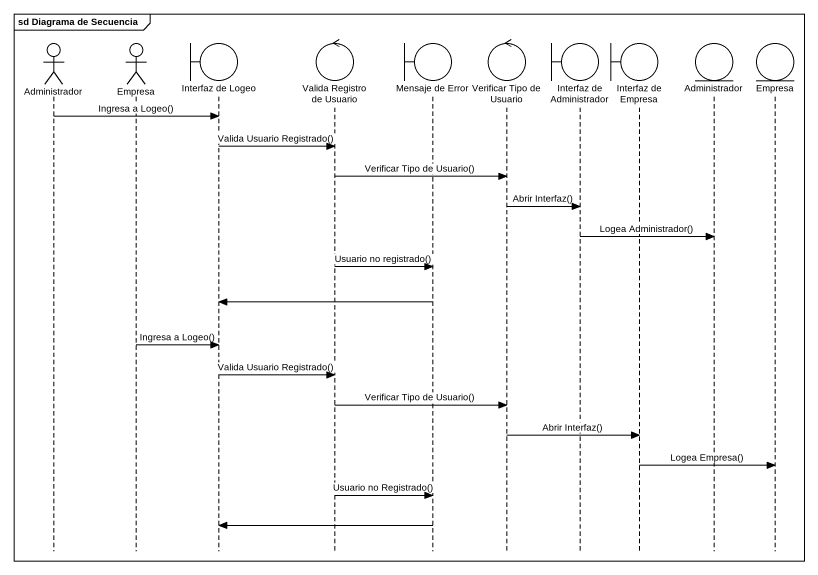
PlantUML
@startuml
mainframe sd Diagrama de Secuencia
hide footbox
actor Administrador
actor Empresa
boundary "Interfaz de Logeo" as Interfaz_de_Logeo
control "Valida Registro de Usuario" as Valida_Registro_de_Usuario
boundary "Mensaje de Error" as Mensaje_de_Error
control "Verificar Tipo de Usuario" as Verificar_Tipo_de_Usuario
boundary "Interfaz de Administrador" as Interfaz_de_Administrador
boundary "Interfaz de Empresa" as Interfaz_de_Empresa
entity "Administrador" as Administrador_2
entity "Empresa" as Empresa_2

Administrador -> Interfaz_de_Logeo : Ingresa a Logeo()
Interfaz_de_Logeo -> Valida_Registro_de_Usuario : Valida Usuario Registrado()
Valida_Registro_de_Usuario -> Verificar_Tipo_de_Usuario : Verificar Tipo de Usuario()
Verificar_Tipo_de_Usuario -> Interfaz_de_Administrador : Abrir Interfaz()
Interfaz_de_Administrador -> Administrador_2 : Logea Administrador()
Valida_Registro_de_Usuario -> Mensaje_de_Error : Usuario no registrado()
Mensaje_de_Error -> Interfaz_de_Logeo
Empresa -> Interfaz_de_Logeo : Ingresa a Logeo()
Interfaz_de_Logeo -> Valida_Registro_de_Usuario : Valida Usuario Registrado()
Valida_Registro_de_Usuario -> Verificar_Tipo_de_Usuario : Verificar Tipo de Usuario()
Verificar_Tipo_de_Usuario -> Interfaz_de_Empresa : Abrir Interfaz()
Interfaz_de_Empresa -> Empresa_2 : Logea Empresa()
Valida_Registro_de_Usuario -> Mensaje_de_Error : Usuario no Registrado()
Mensaje_de_Error -> Interfaz_de_Logeo
@enduml
